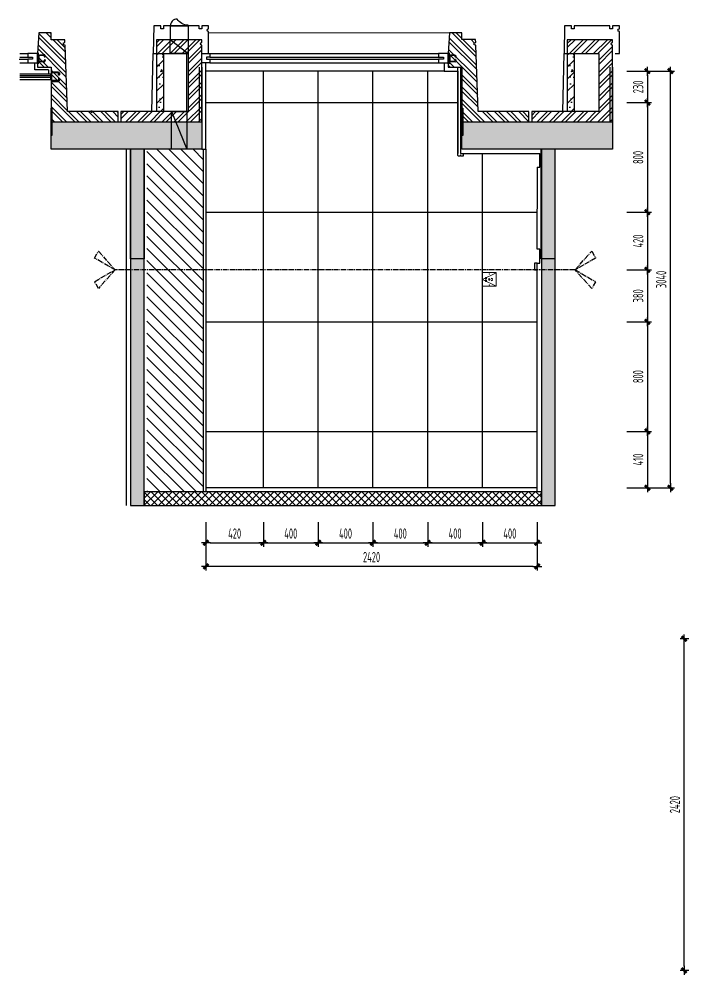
# Model space of a CAD drawing. Header units: inches. Extents: x 96003 to 270950, y -80202 to 65998.
# Drawn here: x 219447 to 224303, y 55079 to 62055 of the extents above; entities that cross this region are included whole.
import ezdxf

# ---------------------------------------------------------------- set-up
doc = ezdxf.new("R2010")
doc.units = ezdxf.units.IN
doc.header["$LTSCALE"] = 10
doc.header["$MEASUREMENT"] = 0
doc.linetypes.add('$0$HIDDEN', pattern=[0.375, 0.25, -0.125])
doc.linetypes.add('CENTER2', pattern=[1.125, 0.75, -0.125, 0.125, -0.125])
for name, color, linetype in [('$0$LWK-建筑-立面-填充', 8, 'Continuous'), ('01', 200, 'Continuous'), ('A_WALL', 4, 'Continuous'), ('B-DE-H', 8, 'Continuous'), ('EL-03', 3, 'Continuous'), ('EL-1', 1, 'Continuous'), ('FC-地面造型', 136, 'Continuous'), ('FF-FINISH【完成面】', 20, 'Continuous'), ('SBEI', 1, 'Continuous'), ('WINDOW', 3, 'Continuous'), ('铝膜', 4, 'Continuous')]:
    doc.layers.add(name, color=color, linetype=linetype)
doc.layers.add('F-2', color=145, linetype='Continuous', lineweight=0)
doc.layers.add('L-立面看线', color=8, linetype='Continuous', lineweight=13)
doc.styles.add('CCD_DIM', font='archs.shx', dxfattribs={"width": 0.7})
doc.dimstyles.new('1.30', dxfattribs={"dimscale": 30, "dimtxt": 2.5, "dimasz": 1, "dimexe": 1, "dimexo": 1.5, "dimgap": 1, "dimtad": 1, "dimdec": 0, "dimrnd": 5, "dimdsep": 46, "dimtxsty": 'CCD_DIM', "dimblk": 'CCD_Dimension_Tick', "dimcen": 1, "dimclrd": 44, "dimclre": 44, "dimclrt": 2, "dimadec": 0, "dimazin": 2, "dimtfac": 1, "dimtdec": 0, "dimtix": 1, "dimtmove": 2, "dimatfit": 3, "dimldrblk": 'CCD_Dimension_Tick', "dimfxl": 5, "dimfxlon": 1, "dimtolj": 1, "dimarcsym": 0})

# ---------------------------------------------------------------- blocks, each defined once
blk = doc.blocks.new('A$C7C994854')
at = {"color": 0}
blk.add_lwpolyline([(0, 100), (95, 100, -0.414214), (97.5, 97.5), (97.5, 2.5, -0.414214), (95, 0), (0, 0, -0.414214), (-2.5, 2.5), (-2.5, 97.5, -0.414214)], format="xyb", close=True, dxfattribs=at)
for points in [[(40.1, 71.5), (40.1, 70), (42.1, 70), (42.1, 79), (40.1, 79), (40.1, 76.7)], [(54.9, 71.5), (54.9, 70), (52.9, 70), (52.9, 79), (54.9, 79), (54.9, 76.7)]]:
    blk.add_lwpolyline(points, dxfattribs=at)
for points in [[(42.6, 26), (44.4, 27), (39.9, 34.8), (38.1, 33.8)], [(46.5, 45.5), (48.5, 45.5), (48.5, 54.5), (46.5, 54.5)], [(50.6, 27), (52.4, 26), (56.9, 33.8), (55.1, 34.8)]]:
    blk.add_lwpolyline(points, close=True, dxfattribs=at)
for centre, radius in [((7.5, 50), 1.54), ((47.5, 50), 6), ((87.5, 50), 1.54)]:
    blk.add_circle(centre, radius, dxfattribs=at)
for centre, start, end in [((37.1, 74.1), 40.21111, 319.78889), ((57.9, 74.1), 220.21111, 139.78889)]:
    blk.add_arc(centre, 4, start, end, dxfattribs=at)
blk = doc.blocks.new('*U64')
at = {"xscale": -1}
blk.add_blockref('A$C7C994854', (40.4, -29.9), dxfattribs=at)
blk = doc.blocks.new('$0$jfgDFGDFHFuhgaerren32cht15f15dsfdsfsd121墙身-栏板-接头')
at = {"layer": '$0$LWK-建筑-立面-填充'}
h = blk.add_hatch(dxfattribs=at)
h.set_pattern_fill('ANSI32', color=8, scale=10, style=0)
h.set_pattern_definition([(45, (-118960.0216, 1725.9335), (-2.65165043, 2.65165043), []), (45, (-118958.254, 1725.9335), (-2.65165043, 2.65165043), [])])
h.paths.add_polyline_path([(41.8, 0), (-38.2, 0), (-38.2, -6), (41.8, -6)])
for points in [[(-16, 0), (-19, 0), (-19.6, 0, 0.414214), (-16, 3.6)], [(19.3, 0), (22.3, 0), (22.9, 0, -0.414214), (19.3, 3.6)]]:
    blk.add_hatch(color=4).paths.add_polyline_path(points)
at = {"color": 3}
for p, q in [((-38.2, 0), (41.8, 0)), ((-38.2, -6), (-38.2, 0)), ((41.8, 0), (41.8, -6)), ((41.8, -6), (-38.2, -6))]:
    blk.add_line(p, q, dxfattribs=at)
at = {"color": 1}
for p, q in [((-15.2, 0), (-15.2, 3.7)), ((-14.2, 0), (-14.2, 3.7)), ((-13.2, 0), (-13.2, 3.7)), ((-12.2, 0), (-12.2, 3.7)), ((-11.2, 0), (-11.2, 3.7)), ((-10.2, 0), (-10.2, 3.7)), ((-9.2, 0), (-9.2, 3.7)), ((-8.2, 0), (-8.2, 3.7)), ((-7.2, 0), (-7.2, 3.7)), ((-6.2, 0), (-6.2, 3.7)), ((-5.2, 0), (-5.2, 3.7)), ((-4.2, 0), (-4.2, 3.7)), ((-3.2, 0), (-3.2, 3.7)), ((-2.2, 0), (-2.2, 3.7)), ((-1.2, 0), (-1.2, 3.7)), ((-0.2, 0), (-0.2, 3.7)), ((0.8, 0), (0.8, 3.7)), ((1.8, 0), (1.8, 3.7)), ((2.8, 0), (2.8, 3.7)), ((3.8, 0), (3.8, 3.7)), ((4.8, 0), (4.8, 3.7)), ((5.8, 0), (5.8, 3.7)), ((6.8, 0), (6.8, 3.7)), ((7.8, 0), (7.8, 3.7)), ((8.8, 0), (8.8, 3.7)), ((9.8, 0), (9.8, 3.7)), ((10.8, 0), (10.8, 3.7)), ((11.8, 0), (11.8, 3.7)), ((12.8, 0), (12.8, 3.7)), ((13.8, 0), (13.8, 3.7)), ((14.8, 0), (14.8, 3.7)), ((15.8, 0), (15.8, 3.7)), ((16.8, 0), (16.8, 3.7)), ((17.8, 0), (17.8, 3.7)), ((18.8, 0), (18.8, 3.8)), ((-20.2, -9.7), (-20.2, -6)), ((-19.2, -9.7), (-19.2, -6)), ((-18.2, -9.7), (-18.2, -6)), ((-17.2, -9.7), (-17.2, -6)), ((-16.2, -9.7), (-16.2, -6)), ((-15.2, -9.7), (-15.2, -6)), ((-14.2, -9.7), (-14.2, -6)), ((-13.2, -9.7), (-13.2, -6)), ((-12.2, -9.7), (-12.2, -6)), ((-11.2, -9.7), (-11.2, -6)), ((-10.2, -9.7), (-10.2, -6)), ((-9.2, -9.7), (-9.2, -6)), ((-8.2, -9.7), (-8.2, -6)), ((-7.2, -9.7), (-7.2, -6)), ((-6.2, -9.7), (-6.2, -6)), ((-5.2, -9.7), (-5.2, -6)), ((-4.2, -9.7), (-4.2, -6)), ((-3.2, -9.7), (-3.2, -6)), ((-2.2, -9.7), (-2.2, -6)), ((-1.2, -9.7), (-1.2, -6)), ((-0.2, -9.7), (-0.2, -6)), ((0.8, -9.7), (0.8, -6)), ((1.8, -9.7), (1.8, -6)), ((2.8, -9.7), (2.8, -6)), ((3.8, -9.7), (3.8, -6)), ((4.8, -9.7), (4.8, -6)), ((5.8, -9.7), (5.8, -6)), ((6.8, -9.7), (6.8, -6)), ((7.8, -9.7), (7.8, -6)), ((8.8, -9.7), (8.8, -6)), ((9.8, -9.7), (9.8, -6)), ((10.8, -9.7), (10.8, -6)), ((11.8, -9.7), (11.8, -6)), ((12.8, -9.7), (12.8, -6)), ((13.8, -9.7), (13.8, -6)), ((14.8, -9.7), (14.8, -6)), ((15.8, -9.7), (15.8, -6)), ((16.8, -9.7), (16.8, -6)), ((17.8, -9.7), (17.8, -6)), ((18.8, -9.7), (18.8, -6)), ((19.8, -9.7), (19.8, -6)), ((20.8, -9.7), (20.8, -6)), ((21.8, -9.7), (21.8, -6)), ((22.8, -9.7), (22.8, -6)), ((23.8, -9.7), (23.8, -6))]:
    blk.add_line(p, q, dxfattribs=at)
at = {"color": 1, "linetype": '$0$HIDDEN', "ltscale": 0.25}
blk.add_lwpolyline([(20.5, -6, -0.414214), (26.8, -12.2), (26.8, -49.7, -0.414214), (20.5, -56), (13.7, -56, -1), (13.7, -51), (20.5, -51, 0.414214), (21.8, -49.7), (21.8, -12.2, 0.414214), (20.5, -11), (-17, -11, 0.414214), (-18.2, -12.2), (-18.2, -49.7, 0.414214), (-17, -51), (-10.1, -51, -1), (-10.1, -56), (-17, -56, -0.414214), (-23.2, -49.7), (-23.2, -12.2, -0.414214), (-17, -6)], format="xyb", dxfattribs=at)
at = {"color": 4}
for centre, start, end in [((-19.6, 3.6), 270, 0), ((22.9, 3.6), 180, 270)]:
    blk.add_arc(centre, 3.6, start, end, dxfattribs=at)
at = {"color": 1}
for centre, start, end in [((-27.6, -5.2), 321.35798, 352.60772), ((31.2, -5.2), 187.39228, 218.64202)]:
    blk.add_arc(centre, 6.57, start, end, dxfattribs=at)
blk = doc.blocks.new('A$C29FB2657')
blk.add_lwpolyline([(50, 0), (-50, 0), (-50, -6), (50, -6), (50, 0)])
for points in [[(-35.5, -6), (-35.5, -48, 0.414214), (-22.5, -61), (-14.5, -61, 1), (-14.5, -53), (-22.5, -53, -0.414214), (-27.5, -48), (-27.5, -6)], [(35.5, -6), (35.5, -48, -0.414214), (22.5, -61), (14.5, -61, -1), (14.5, -53), (22.5, -53, 0.414214), (27.5, -48), (27.5, -6)]]:
    blk.add_lwpolyline(points, format="xyb")
blk = doc.blocks.new('14')
at = {"layer": 'B-DE-H'}
h = blk.add_hatch(dxfattribs=at)
h.set_pattern_fill('金属,_O', color=256, scale=25)
h.set_pattern_definition([(45, (0, 0), (-44.194174, 44.194174), []), (45, (29.46, 0), (-44.194174, 44.194174), [])])
h.paths.add_polyline_path([(536771.5, -195952.7), (536771.5, -195462.7), (536846.5, -195462.7), (536846.5, -196052.7), (536246.5, -196052.7), (536246.5, -195722.7), (536346.5, -195722.7), (536346.5, -195952.7)])
at = {"layer": '铝膜'}
blk.add_lwpolyline([(536771.5, -195952.7), (536771.5, -195462.7), (536846.5, -195462.7), (536846.5, -196052.7), (536286.5, -196052.7, 1), (536266.5, -196052.7), (536246.5, -196052.7), (536246.5, -195722.7), (536346.5, -195722.7), (536346.5, -195952.7), (536771.5, -195952.7)], format="xyb", dxfattribs=at)
blk = doc.blocks.new('142')
at = {"layer": 'B-DE-H'}
h = blk.add_hatch(dxfattribs=at)
h.set_pattern_fill('金属,_O', color=256, scale=25)
h.set_pattern_definition([(135, (350669.75, 97199.625), (44.194174, 44.194174), []), (135, (350640.29, 97199.625), (44.194174, 44.194174), [])])
edge = h.paths.add_edge_path()
edge.add_line((513235.5, -192054.1), (513233, -192042.7))
edge.add_line((513233, -192042.7), (513218, -192042.7))
edge.add_line((513218, -192042.7), (513215.5, -192053.4))
edge.add_line((513215.5, -192053.4), (513195.5, -192052.7))
edge.add_line((513195.5, -192052.7), (513195.5, -191952.7))
edge.add_line((513195.5, -191952.7), (513145.5, -191952.7))
edge.add_line((513145.5, -191952.7), (513145.5, -191862.7))
edge.add_line((513145.5, -191862.7), (513295.5, -191852.7))
edge.add_line((513295.5, -191852.7), (513395.5, -191852.7))
edge.add_line((513395.5, -191852.7), (513395.5, -191952.7))
edge.add_line((513395.5, -191952.7), (513795.5, -191952.7))
edge.add_line((513795.5, -191952.7), (513795.5, -192442.7))
edge.add_line((513795.5, -192442.7), (513720.5, -192442.7))
edge.add_line((513720.5, -192442.7), (513720.5, -192072.7))
edge.add_line((513720.5, -192072.7), (513235.5, -192054.1))
at = {"layer": 'A_WALL', "elevation": 0}
blk.add_lwpolyline([(513235.5, -192054.1), (513233, -192042.7), (513218, -192042.7), (513215.5, -192053.4), (513195.5, -192052.7), (513195.5, -191952.7), (513145.5, -191952.7), (513145.5, -191862.7), (513295.5, -191852.7), (513395.5, -191852.7), (513395.5, -191952.7), (513795.5, -191952.7), (513795.5, -191952.7), (513795.5, -192442.7), (513720.5, -192442.7), (513720.5, -192072.7), (513235.5, -192054.1)], dxfattribs=at)
blk.add_lwpolyline([(513895.5, -191952.7), (513695.5, -191952.7), (513695.5, -191958.7), (513895.5, -191958.7)], close=True, dxfattribs=at)
blk = doc.blocks.new('ewee43')
h = blk.add_hatch(color=250)
h.dxf.hatch_style = 1
h.paths.add_polyline_path([(222824.7, 51765.5), (222824.7, 50665.5), (223024.7, 50665.5), (223024.7, 51085.5), (223824.8, 51085.5), (223824.8, 51185.5), (223024.7, 51185.5), (223024.7, 51765.5)])
h = blk.add_hatch(color=250)
h.dxf.hatch_style = 1
h.paths.add_polyline_path([(222824.7, 48765.5), (222824.7, 47665.5), (223024.7, 47665.5), (223024.7, 48085.5), (223824.8, 48085.5), (223824.8, 48185.5), (223024.7, 48185.5), (223024.7, 48765.5)])
at = {"layer": '01'}
h = blk.add_hatch(dxfattribs=at)
h.set_pattern_fill('钢筋混凝土', color=256, scale=25, style=0)
h.set_pattern_definition([(45, (-277622.5, 243690.71), (-44.194174, 44.194174), []), (50, (-277622.5, 243690.7), (179.315046, -15.688034), [18.75, -206.25]), (355, (-277622.5, 243690.7), (-34.687833, 188.048033), [15, -165]), (100.4514, (-277607.56, 243689.4), (144.627345, 172.359886), [15.93505, -175.28553]), (46.1842, (-277622.5, 243740.7), (266.81026, -41.37975), [28.125, -309.375]), (96.6356, (-277600.27, 243737.26), (233.66568, 243.52947), [23.90257, -262.92825]), (351.1842, (-277622.5, 243740.7), (233.66549, 243.52965), [22.5, -247.5]), (21, (-277597.5, 243728.2), (149.226763, -100.654723), [18.75, -206.25]), (326, (-277597.5, 243728.2), (60.82883, 181.28751), [15, -165]), (71.4514, (-277585.06, 243719.82), (210.055657, 80.632624), [15.93505, -175.28553]), (37.5, (-277622.5, 243690.71), (3.039964, 83.2234635), [0, -163, 0, -167.5, 0, -165.625]), (7.5, (-277622.5, 243690.71), (65.767384, 98.602928), [0, -95.5, 0, -159.25, 0, -63.125]), (327.5, (-277678.25, 243690.71), (133.455609, -5.638718), [0, -62.5, 0, -195, 0, -258.75]), (317.5, (-277703.25, 243690.71), (145.796542, 25.026246), [0, -81.25, 0, -129.5, 0, -183.75])])
h.paths.add_polyline_path([(222324.8, 50995.5), (222324.8, 50945.5), (222749.7, 50945.5), (222749.7, 50995.5)])
h = blk.add_hatch(dxfattribs=at)
h.set_pattern_fill('钢筋混凝土', color=256, scale=25, style=0)
h.set_pattern_definition([(45, (-277622.5, 240690.71), (-44.194174, 44.194174), []), (50, (-277622.5, 240690.7), (179.315046, -15.688034), [18.75, -206.25]), (355, (-277622.5, 240690.7), (-34.687833, 188.048033), [15, -165]), (100.4514, (-277607.56, 240689.4), (144.627345, 172.359886), [15.93505, -175.28553]), (46.1842, (-277622.5, 240740.7), (266.81026, -41.37975), [28.125, -309.375]), (96.6356, (-277600.27, 240737.26), (233.66568, 243.52947), [23.90257, -262.92825]), (351.1842, (-277622.5, 240740.7), (233.66549, 243.52965), [22.5, -247.5]), (21, (-277597.5, 240728.2), (149.226763, -100.654723), [18.75, -206.25]), (326, (-277597.5, 240728.2), (60.82883, 181.28751), [15, -165]), (71.4514, (-277585.06, 240719.82), (210.055657, 80.632624), [15.93505, -175.28553]), (37.5, (-277622.5, 240690.71), (3.039964, 83.2234635), [0, -163, 0, -167.5, 0, -165.625]), (7.5, (-277622.5, 240690.71), (65.767384, 98.602928), [0, -95.5, 0, -159.25, 0, -63.125]), (327.5, (-277678.25, 240690.71), (133.455609, -5.638718), [0, -62.5, 0, -195, 0, -258.75]), (317.5, (-277703.25, 240690.71), (145.796542, 25.026246), [0, -81.25, 0, -129.5, 0, -183.75])])
h.paths.add_polyline_path([(222324.8, 47995.5), (222324.8, 47945.5), (222749.7, 47945.5), (222749.7, 47995.5)])
at = {"layer": 'B-DE-H'}
h = blk.add_hatch(dxfattribs=at)
h.set_pattern_fill('金属,_O', color=256, scale=25)
h.set_pattern_definition([(135, (59699.013, 337917.83), (44.194174, 44.194174), []), (135, (59669.55, 337917.83), (44.194174, 44.194174), [])])
edge = h.paths.add_edge_path()
edge.add_line((222264.7, 48664.1), (222262.2, 48675.5))
edge.add_line((222262.2, 48675.5), (222247.2, 48675.5))
edge.add_line((222247.2, 48675.5), (222244.7, 48664.8))
edge.add_line((222244.7, 48664.8), (222224.7, 48665.5))
edge.add_line((222224.7, 48665.5), (222224.7, 48765.5))
edge.add_line((222224.7, 48765.5), (222174.7, 48765.5))
edge.add_line((222174.7, 48765.5), (222174.7, 48855.5))
edge.add_line((222174.7, 48855.5), (222324.8, 48865.5))
edge.add_line((222324.8, 48865.5), (222424.7, 48865.5))
edge.add_line((222424.7, 48865.5), (222424.7, 48765.5))
edge.add_line((222424.7, 48765.5), (222824.7, 48765.5))
edge.add_line((222824.7, 48765.5), (222824.7, 48275.5))
edge.add_line((222824.7, 48275.5), (222749.7, 48275.5))
edge.add_line((222749.7, 48275.5), (222749.7, 48645.5))
edge.add_line((222749.7, 48645.5), (222264.7, 48664.1))
at = {"layer": '01'}
for p, q in [((222324.8, 51994.8, 0), (222324.8, 51935.5, 0)), ((222352.8, 51994.8, 0), (222352.8, 51935.5, 0)), ((222366.8, 51999.5, 0), (222366.8, 51935.5, 0)), ((222394.8, 51994.8, 0), (222394.8, 51935.5, 0)), ((222474.8, 51994.8, 0), (222474.8, 51765.5, 0)), ((222489.8, 51770.5, 0), (222489.8, 51994.8, 0)), ((222499.8, 51770.5, 0), (222499.8, 51994.8, 0)), ((222515, 51994.8, 0), (222515, 51765.5, 0)), ((222444.7, 51785.5, 0), (222474.8, 51785.5, 0)), ((222474.8, 51770.5, 0), (222515, 51770.5, 0)), ((222824.7, 51765.5), (222824.7, 50665.5)), ((223024.7, 51765.5), (222824.7, 51765.5)), ((223024.7, 51185.5), (223024.7, 51765.5)), ((223824.8, 51185.5), (223024.7, 51185.5)), ((223824.8, 51085.5), (223824.8, 51185.5)), ((223024.7, 50665.5), (223024.7, 51085.5)), ((223024.7, 51085.5), (223824.8, 51085.5)), ((222224.7, 50895.5, 0), (222324.7, 50765.5, 0)), ((222749.7, 50885.5), (223024.7, 50775.5, 0)), ((222824.7, 50665.5), (223024.7, 50665.5)), ((222824.7, 48765.5), (222824.7, 47665.5)), ((223024.7, 48765.5), (222824.7, 48765.5)), ((223024.7, 48185.5), (223024.7, 48765.5)), ((223824.8, 48185.5), (223024.7, 48185.5)), ((223824.8, 48085.5), (223824.8, 48185.5)), ((223024.7, 47665.5), (223024.7, 48085.5)), ((223024.7, 48085.5), (223824.8, 48085.5)), ((222824.7, 47665.5), (223024.7, 47665.5))]:
    blk.add_line(p, q, dxfattribs=at)
at = {"layer": '01', "elevation": 0}
for points in [[(222324.8, 51935.5), (222352.8, 51935.5), (222352.8, 51900.5), (222366.8, 51900.5), (222366.8, 51935.5), (222394.8, 51935.5), (222394.8, 51865.5), (222324.8, 51865.5)], [(222324.8, 51935.5), (222352.8, 51935.5), (222352.8, 51900.5), (222366.8, 51900.5), (222366.8, 51935.5), (222394.8, 51935.5), (222394.8, 51865.5), (222324.8, 51865.5)], [(222324.7, 50895.5), (222224.7, 50895.5), (222224.7, 50765.5), (222324.7, 50765.5)]]:
    blk.add_lwpolyline(points, close=True, dxfattribs=at)
for points in [[(222444.7, 51785.5), (222444.7, 51885.5), (222394.8, 51885.5)], [(222749.7, 51029.3), (222324.8, 51019.7)], [(222324.8, 50995.5), (222749.7, 50995.5)], [(222324.8, 50945.5), (222749.7, 50945.5)], [(222124.7, 50895.5), (222224.7, 50895.5)], [(222124.7, 50765.5), (222224.7, 50765.5)], [(222749.7, 50775.5), (222324.7, 50775.5)], [(222424.7, 50685.5), (222824.7, 50685.5)], [(222424.7, 50665.5), (222824.7, 50665.5)], [(222749.7, 48029.3), (222324.8, 48019.7)], [(222324.8, 47995.5), (222749.7, 47995.5)], [(222324.8, 47945.5), (222749.7, 47945.5)], [(222424.7, 47685.5), (222824.7, 47685.5)], [(222424.7, 47665.5), (222824.7, 47665.5)]]:
    blk.add_lwpolyline(points, dxfattribs=at)
at = {"layer": '01', "const_width": 10}
blk.add_lwpolyline([(222754.7, 51470.2, 1), (222744.7, 51470.2, 1)], format="xyb", close=True, dxfattribs=at)
blk.add_lwpolyline([(222754.7, 51470.2, 1), (222744.7, 51470.2, 1)], format="xyb", close=True, dxfattribs=at)
blk.add_lwpolyline([(222754.7, 51470.2, 1), (222744.7, 51470.2, 1)], format="xyb", close=True, dxfattribs=at)
at = {"layer": '01', "elevation": 0}
for points in [[(222324.8, 50645.5), (222324.8, 50615.5), (222164.8, 50615.5, 1), (222144.8, 50615.5), (222124.7, 50615.5), (222124.7, 50665.5), (222144.7, 50665.5), (222144.7, 50685.5), (222124.7, 50685.5), (222124.7, 50945.5), (222144.7, 50945.5), (222144.7, 50965.5), (222124.7, 50965.5), (222124.7, 51015.5), (222324.8, 51019.7), (222324.8, 50995.5)], [(222119.7, 50765.5, 0.237906), (222074.7, 50845.5, -0.414214), (222124.7, 50895.5), (222124.7, 50895.5), (222124.7, 50765.5), (222119.7, 50765.5)], [(222324.8, 47645.5), (222324.8, 47615.5), (222164.8, 47615.5, 1), (222144.8, 47615.5), (222124.7, 47615.5), (222124.7, 47665.5), (222144.7, 47665.5), (222144.7, 47685.5), (222124.7, 47685.5), (222124.7, 47945.5), (222144.7, 47945.5), (222144.7, 47965.5), (222124.7, 47965.5), (222124.7, 48015.5), (222324.8, 48019.7), (222324.8, 47995.5)]]:
    blk.add_lwpolyline(points, format="xyb", dxfattribs=at)
at = {"layer": '01'}
blk.add_lwpolyline([(223024.7, 50885.5), (222749.7, 50885.5), (222749.7, 50775.5), (223024.7, 50775.5)], close=True, dxfattribs=at)
at = {"layer": 'A_WALL', "elevation": 0}
blk.add_lwpolyline([(222264.7, 48664.1), (222262.2, 48675.5), (222247.2, 48675.5), (222244.7, 48664.8), (222224.7, 48665.5), (222224.7, 48765.5), (222174.7, 48765.5), (222174.7, 48855.5), (222324.8, 48865.5), (222424.7, 48865.5), (222424.7, 48765.5), (222824.7, 48765.5), (222824.7, 48765.5), (222824.7, 48275.5), (222749.7, 48275.5), (222749.7, 48645.5), (222264.7, 48664.1)], dxfattribs=at)
blk.add_lwpolyline([(222924.7, 48765.5), (222724.7, 48765.5), (222724.7, 48759.5), (222924.7, 48759.5)], close=True, dxfattribs=at)
at = {"layer": 'L-立面看线'}
blk.add_line((222174.8, 48855.5, 0), (222174.8, 50615.5, 0), dxfattribs=at)
at = {"layer": 'WINDOW', "color": 136}
for p, q in [((222324.8, 50607.2, 0), (222324.8, 48935.5, 0)), ((222352.8, 50607.2, 0), (222352.8, 48935.5, 0)), ((222366.8, 50607.2, 0), (222366.8, 48935.5, 0)), ((222394.8, 50607.2, 0), (222394.8, 48935.5, 0)), ((222324.8, 48994.8, 0), (222324.8, 48935.5, 0)), ((222352.8, 48994.8, 0), (222352.8, 48935.5, 0)), ((222366.8, 48999.5, 0), (222366.8, 48935.5, 0)), ((222394.8, 48994.8, 0), (222394.8, 48935.5, 0))]:
    blk.add_line(p, q, dxfattribs=at)
at = {"layer": 'WINDOW', "color": 136, "elevation": 0}
for points in [[(222324.8, 50607.2), (222352.8, 50607.2), (222352.8, 50630.5), (222366.8, 50630.5), (222366.8, 50607.2), (222394.8, 50607.2), (222394.8, 50665.5), (222324.8, 50665.5)], [(222324.8, 48935.5), (222352.8, 48935.5), (222352.8, 48900.5), (222366.8, 48900.5), (222366.8, 48935.5), (222394.8, 48935.5), (222394.8, 48865.5), (222324.8, 48865.5)], [(222324.8, 48935.5), (222352.8, 48935.5), (222352.8, 48900.5), (222366.8, 48900.5), (222366.8, 48935.5), (222394.8, 48935.5), (222394.8, 48865.5), (222324.8, 48865.5)]]:
    blk.add_lwpolyline(points, close=True, dxfattribs=at)
at = {"color": 250}
blk.add_blockref('14', (-314021.7, 246718.2, 0), dxfattribs=at)
at = {"layer": '01'}
for name, p in [('142', (-290970.7, 243718.2, 0)), ('14', (-314021.7, 243718.2, 0))]:
    blk.add_blockref(name, p, dxfattribs=at)
at = {"layer": '01', "extrusion": (0, 0, -1), "zscale": -1}
blk.add_blockref('$0$jfgDFGDFHFuhgaerren32cht15f15dsfdsfsd121墙身-栏板-接头', (-222362.6, 51865.5, 0), dxfattribs=at)
at = {"layer": '01', "xscale": -1}
blk.add_blockref('A$C29FB2657', (222494.9, 51765.5, 0), dxfattribs=at)
at = {"layer": 'WINDOW', "color": 136, "extrusion": (0, 0, -1), "zscale": -1}
blk.add_blockref('$0$jfgDFGDFHFuhgaerren32cht15f15dsfdsfsd121墙身-栏板-接头', (-222362.6, 48865.5, 0), dxfattribs=at)
blk = doc.blocks.new('A$C4C492273')
at = {"layer": 'EL-03', "elevation": 0}
blk.add_lwpolyline([(32.1, 25), (27.1, 30), (-617.9, 30), (-617.9, 10), (12.1, 10), (12.1, -10), (12.1, -10), (32.1, -10), (32.1, 7.5), (27.1, 7.5), (27.1, 12.5), (32.1, 12.5), (32.1, 25)], dxfattribs=at)
blk = doc.blocks.new('FSDFGG')
h = blk.add_hatch(color=250)
h.dxf.hatch_style = 1
h.paths.add_polyline_path([(230733, 38368.7), (230733, 38268.7), (233332.8, 38268.7), (233332.8, 38368.7)])
h = blk.add_hatch()
h.set_pattern_fill('ANSI37', color=250, scale=300, angle=-90)
h.set_pattern_definition([(315, (230274.773, 204597.428), (26.516504, 26.516504), []), (45, (230274.773, 204597.428), (-26.516504, 26.516504), [])])
h.paths.add_polyline_path([(230732.8, 35368.4), (230832.8, 35368.4), (230832.8, 38268.7), (230732.8, 38268.7)])
h = blk.add_hatch()
h.set_pattern_fill('ANSI31', color=250, scale=500)
h.set_pattern_definition([(45, (-32596.55, 153244.14), (-44.194174, 44.194174), [])])
h.paths.add_polyline_path([(233332.8, 37838.4), (233332.8, 38248.7), (230832.8, 38248.7), (230832.8, 37838.4)])
h = blk.add_hatch(color=250)
h.dxf.hatch_style = 1
h.paths.add_polyline_path([(230733, 35368.4), (230733, 35268.4), (233332.8, 35268.4), (233332.8, 35368.4)])
at = {"color": 5}
for p, q in [((230733, 38398.7), (233332.8, 38398.7)), ((230833, 35398.4), (232502.8, 35398.4)), ((232602.8, 35398.4), (232895, 35398.4)), ((233202.8, 35398.4), (232898.5, 35398.4))]:
    blk.add_line(p, q, dxfattribs=at)
at = {"color": 3, "linetype": 'ByBlock'}
blk.add_line((233302.8, 35938.7), (233302.8, 35378.4), dxfattribs=at)
at = {"color": 5}
blk.add_lwpolyline([(230732.8, 35368.4), (230832.8, 35368.4), (230832.8, 38268.7), (230732.8, 38268.7)], close=True, dxfattribs=at)
for points in [[(232502.8, 35398.4), (232502.8, 35378.4), (232602.8, 35378.4), (232602.8, 35398.4)], [(233202.8, 35398.4), (233202.8, 35378.4), (233302.8, 35378.4)]]:
    blk.add_lwpolyline(points, dxfattribs=at)
at = {"layer": '01'}
for p, q in [((233332.8, 35368.4), (233332.8, 35868.4)), ((233133.5, 35368.4), (233133.5, 35368.4)), ((233332.8, 35238.4), (233332.8, 35368.4)), ((233332.8, 35238.4), (233332.8, 35238.4))]:
    blk.add_line(p, q, dxfattribs=at)
for points in [[(230733, 38368.7), (230733, 38268.7), (233332.8, 38268.7), (233332.8, 38368.7)], [(230733, 35368.4), (230733, 35268.4), (233332.8, 35268.4), (233332.8, 35368.4)]]:
    blk.add_lwpolyline(points, close=True, dxfattribs=at)
at = {"layer": 'F-2', "color": 136, "linetype": 'ByBlock', "elevation": 0}
blk.add_lwpolyline([(232333.3, 35698.9), (232382.6, 35798.2), (232431.2, 35698.4)], dxfattribs=at)
at = {"layer": 'FC-地面造型', "color": 20, "linetype": 'ByBlock'}
blk.add_line((230862.8, 35398.4), (230862.8, 37818.4), dxfattribs=at)
at = {"layer": 'FC-地面造型', "color": 136, "linetype": 'ByBlock'}
for p, q in [((231273.4, 37818.4), (231273.4, 35398.4)), ((232073.4, 37818.4), (232073.4, 35398.4)), ((232873.4, 37818.4), (232873.4, 35398.4)), ((233673.4, 37818.4), (233673.4, 35978.7, 0)), ((230862.8, 37398.4), (233902.8, 37398.4)), ((230862.8, 36998.4), (233902.8, 36998.4)), ((230862.8, 36598.4), (233902.8, 36598.4)), ((230862.8, 36198.4), (233902.8, 36198.4)), ((230862.8, 35798.4), (233302.8, 35798.4))]:
    blk.add_line(p, q, dxfattribs=at)
at = {"layer": 'FF-FINISH【完成面】', "linetype": 'ByBlock'}
for p, q in [((233902.8, 36078.7, 0), (233902.8, 37818.4)), ((233902.8, 35978.7, 0), (233302.8, 35978.7))]:
    blk.add_line(p, q, dxfattribs=at)
at = {"layer": 'FF-FINISH【完成面】', "linetype": 'ByBlock', "elevation": 0}
blk.add_lwpolyline([(233962.8, 36078.7), (233902.8, 36078.7), (233902.8, 35978.7)], dxfattribs=at)
at = {"layer": 'FF-FINISH【完成面】', "linetype": 'ByBlock'}
blk.add_lwpolyline([(232502.8, 35398.4), (232502.8, 35418.4), (232452.8, 35418.4), (232452.8, 35398.4)], dxfattribs=at)
at = {"layer": 'SBEI', "color": 136}
blk.add_line((233332.8, 37838.4, 0), (230833, 37838.4), dxfattribs=at)
at = {"layer": 'SBEI', "color": 3}
blk.add_line((233332.8, 37818.4, 0), (230833, 37818.4), dxfattribs=at)
blk.add_lwpolyline([(233332.8, 37848.7), (233332.8, 37818.4), (233962.8, 37818.4)], dxfattribs=at)
at = {"layer": 'F-2'}
blk.add_blockref('*U64', (232389.7, 35728.4), dxfattribs=at)
at = {"layer": 'FC-地面造型', "color": 20, "linetype": 'ByBlock', "xscale": -1}
blk.add_blockref('ewee43', (456357.6, -12816.8), dxfattribs=at)
at = {"layer": 'FF-FINISH【完成面】', "linetype": 'ByBlock', "xscale": -1}
blk.add_blockref('A$C4C492273', (233314.9, 35948.7, 0), dxfattribs=at)
blk = doc.blocks.new('*U485')
at = {"layer": 'EL-1', "linetype": 'CENTER2', "ltscale": 5}
blk.add_lwpolyline([(-45, 2976.4), (-187, 3102.3), (-135, 3132.3), (-45, 2976.4), (45, 3132.3), (97, 3102.3), (-45, 2976.4), (-45, -524.3), (97, -650.2), (45, -680.2), (-45, -524.3), (-135, -680.2), (-187, -650.2), (-45, -524.3)], dxfattribs=at)
blk = doc.blocks.new('CCD_Dimension_Tick')
at = {"color": 0, "linetype": 'ByBlock'}
for p, q in [((-1.09, 0), (0, 0)), ((0, 0), (1.09, 0))]:
    blk.add_line(p, q, dxfattribs=at)
at = {"color": 0, "linetype": 'Continuous', "const_width": 0.608}
blk.add_lwpolyline([(-0.61, -0.61), (0.61, 0.61)], dxfattribs=at)
blk = doc.blocks.new('*D517')
at = {"layer": 'Defpoints', "color": 0, "linetype": 'ByBlock', "transparency": 16777216}
for p in [(222431.5, 61674.5), (222431.5, 61445.1), (224036, 61445.1)]:
    blk.add_point(p, dxfattribs=at)
at = {"layer": 'FF-FINISH【完成面】', "color": 44, "linetype": 'ByBlock', "lineweight": -2, "transparency": 16777216}
for p, q in [((223886, 61674.5), (224066, 61674.5)), ((224036, 61644.5), (224036, 61475.1)), ((223886, 61445.1), (224066, 61445.1))]:
    blk.add_line(p, q, dxfattribs=at)
at = {"layer": 'FF-FINISH【完成面】', "color": 44, "linetype": 'ByBlock', "lineweight": -2, "transparency": 16777216, "xscale": 30, "yscale": 30, "zscale": 30}
for p, rotation in [((224036, 61674.5), 90), ((224036, 61445.1), 270)]:
    blk.add_blockref('CCD_Dimension_Tick', p, dxfattribs=dict(at, rotation=rotation))
at = {"layer": 'FF-FINISH【完成面】', "color": 2, "linetype": 'ByBlock', "transparency": 16777216, "insert": (223968.5, 61559.8), "char_height": 75, "attachment_point": 5, "rotation": 90, "style": 'CCD_DIM'}
blk.add_mtext('\\A1;230', dxfattribs=at)
blk = doc.blocks.new('*D518')
at = {"layer": 'Defpoints', "color": 0, "linetype": 'ByBlock', "transparency": 16777216}
for p in [(222431.5, 61445.1), (222597.5, 60645.1), (224036, 60645.1)]:
    blk.add_point(p, dxfattribs=at)
at = {"layer": 'FF-FINISH【完成面】', "color": 44, "linetype": 'ByBlock', "lineweight": -2, "transparency": 16777216}
for p, q in [((223886, 61445.1), (224066, 61445.1)), ((224036, 61415.1), (224036, 60675.1)), ((223886, 60645.1), (224066, 60645.1))]:
    blk.add_line(p, q, dxfattribs=at)
at = {"layer": 'FF-FINISH【完成面】', "color": 44, "linetype": 'ByBlock', "lineweight": -2, "transparency": 16777216, "xscale": 30, "yscale": 30, "zscale": 30}
for p, rotation in [((224036, 61445.1), 90), ((224036, 60645.1), 270)]:
    blk.add_blockref('CCD_Dimension_Tick', p, dxfattribs=dict(at, rotation=rotation))
at = {"layer": 'FF-FINISH【完成面】', "color": 2, "linetype": 'ByBlock', "transparency": 16777216, "insert": (223968.5, 61045.1), "char_height": 75, "attachment_point": 5, "rotation": 90, "style": 'CCD_DIM'}
blk.add_mtext('\\A1;800', dxfattribs=at)
blk = doc.blocks.new('*D519')
at = {"layer": 'Defpoints', "color": 0, "linetype": 'ByBlock', "transparency": 16777216}
for p in [(222597.5, 60645.1), (222597.5, 60224.5), (224036, 60224.5)]:
    blk.add_point(p, dxfattribs=at)
at = {"layer": 'FF-FINISH【完成面】', "color": 44, "linetype": 'ByBlock', "lineweight": -2, "transparency": 16777216}
for p, q in [((223886, 60645.1), (224066, 60645.1)), ((224036, 60615.1), (224036, 60254.5)), ((223886, 60224.5), (224066, 60224.5))]:
    blk.add_line(p, q, dxfattribs=at)
at = {"layer": 'FF-FINISH【完成面】', "color": 44, "linetype": 'ByBlock', "lineweight": -2, "transparency": 16777216, "xscale": 30, "yscale": 30, "zscale": 30}
for p, rotation in [((224036, 60645.1), 90), ((224036, 60224.5), 270)]:
    blk.add_blockref('CCD_Dimension_Tick', p, dxfattribs=dict(at, rotation=rotation))
at = {"layer": 'FF-FINISH【完成面】', "color": 2, "linetype": 'ByBlock', "transparency": 16777216, "insert": (223968.5, 60434.8), "char_height": 75, "attachment_point": 5, "rotation": 90, "style": 'CCD_DIM'}
blk.add_mtext('\\A1;420', dxfattribs=at)
blk = doc.blocks.new('*D520')
at = {"layer": 'Defpoints', "color": 0, "linetype": 'ByBlock', "transparency": 16777216}
for p in [(222597.5, 60224.5), (222679, 59845.1), (224036, 59845.1)]:
    blk.add_point(p, dxfattribs=at)
at = {"layer": 'FF-FINISH【完成面】', "color": 44, "linetype": 'ByBlock', "lineweight": -2, "transparency": 16777216}
for p, q in [((223886, 60224.5), (224066, 60224.5)), ((224036, 60194.5), (224036, 59875.1)), ((223886, 59845.1), (224066, 59845.1))]:
    blk.add_line(p, q, dxfattribs=at)
at = {"layer": 'FF-FINISH【完成面】', "color": 44, "linetype": 'ByBlock', "lineweight": -2, "transparency": 16777216, "xscale": 30, "yscale": 30, "zscale": 30}
for p, rotation in [((224036, 60224.5), 90), ((224036, 59845.1), 270)]:
    blk.add_blockref('CCD_Dimension_Tick', p, dxfattribs=dict(at, rotation=rotation))
at = {"layer": 'FF-FINISH【完成面】', "color": 2, "linetype": 'ByBlock', "transparency": 16777216, "insert": (223968.5, 60034.8), "char_height": 75, "attachment_point": 5, "rotation": 90, "style": 'CCD_DIM'}
blk.add_mtext('\\A1;380', dxfattribs=at)
blk = doc.blocks.new('*D521')
at = {"layer": 'Defpoints', "color": 0, "linetype": 'ByBlock', "transparency": 16777216}
for p in [(222679, 59845.1), (222743, 59045.1), (224036, 59045.1)]:
    blk.add_point(p, dxfattribs=at)
at = {"layer": 'FF-FINISH【完成面】', "color": 44, "linetype": 'ByBlock', "lineweight": -2, "transparency": 16777216}
for p, q in [((223886, 59845.1), (224066, 59845.1)), ((224036, 59815.1), (224036, 59075.1)), ((223886, 59045.1), (224066, 59045.1))]:
    blk.add_line(p, q, dxfattribs=at)
at = {"layer": 'FF-FINISH【完成面】', "color": 44, "linetype": 'ByBlock', "lineweight": -2, "transparency": 16777216, "xscale": 30, "yscale": 30, "zscale": 30}
for p, rotation in [((224036, 59845.1), 90), ((224036, 59045.1), 270)]:
    blk.add_blockref('CCD_Dimension_Tick', p, dxfattribs=dict(at, rotation=rotation))
at = {"layer": 'FF-FINISH【完成面】', "color": 2, "linetype": 'ByBlock', "transparency": 16777216, "insert": (223968.5, 59445.1), "char_height": 75, "attachment_point": 5, "rotation": 90, "style": 'CCD_DIM'}
blk.add_mtext('\\A1;800', dxfattribs=at)
blk = doc.blocks.new('*D522')
at = {"layer": 'Defpoints', "color": 0, "linetype": 'ByBlock', "transparency": 16777216}
for p in [(222743, 59045.1), (222831.5, 58634.5), (224036, 58634.5)]:
    blk.add_point(p, dxfattribs=at)
at = {"layer": 'FF-FINISH【完成面】', "color": 44, "linetype": 'ByBlock', "lineweight": -2, "transparency": 16777216}
for p, q in [((223886, 59045.1), (224066, 59045.1)), ((224036, 59015.1), (224036, 58664.5)), ((223886, 58634.5), (224066, 58634.5))]:
    blk.add_line(p, q, dxfattribs=at)
at = {"layer": 'FF-FINISH【完成面】', "color": 44, "linetype": 'ByBlock', "lineweight": -2, "transparency": 16777216, "xscale": 30, "yscale": 30, "zscale": 30}
for p, rotation in [((224036, 59045.1), 90), ((224036, 58634.5), 270)]:
    blk.add_blockref('CCD_Dimension_Tick', p, dxfattribs=dict(at, rotation=rotation))
at = {"layer": 'FF-FINISH【完成面】', "color": 2, "linetype": 'ByBlock', "transparency": 16777216, "insert": (223968.5, 58839.8), "char_height": 75, "attachment_point": 5, "rotation": 90, "style": 'CCD_DIM'}
blk.add_mtext('\\A1;410', dxfattribs=at)
blk = doc.blocks.new('*D523')
at = {"layer": 'Defpoints', "color": 0, "linetype": 'ByBlock', "transparency": 16777216}
for p in [(223886, 61674.5), (224204.5, 61674.5), (223886, 58634.5)]:
    blk.add_point(p, dxfattribs=at)
at = {"layer": 'FF-FINISH【完成面】', "color": 44, "linetype": 'ByBlock', "lineweight": -2, "transparency": 16777216}
for p, q in [((224054.5, 61674.5), (224234.5, 61674.5)), ((224204.5, 58664.5), (224204.5, 61644.5)), ((224054.5, 58634.5), (224234.5, 58634.5))]:
    blk.add_line(p, q, dxfattribs=at)
at = {"layer": 'FF-FINISH【完成面】', "color": 44, "linetype": 'ByBlock', "lineweight": -2, "transparency": 16777216, "xscale": 30, "yscale": 30, "zscale": 30}
for p, rotation in [((224204.5, 61674.5), 90), ((224204.5, 58634.5), 270)]:
    blk.add_blockref('CCD_Dimension_Tick', p, dxfattribs=dict(at, rotation=rotation))
at = {"layer": 'FF-FINISH【完成面】', "color": 2, "linetype": 'ByBlock', "transparency": 16777216, "insert": (224137, 60154.5), "char_height": 75, "attachment_point": 5, "rotation": 90, "style": 'CCD_DIM'}
blk.add_mtext('\\A1;3040', dxfattribs=at)
blk = doc.blocks.new('*D534')
at = {"layer": 'Defpoints', "color": 0, "linetype": 'ByBlock', "transparency": 16777216}
for p in [(220811.5, 59045.1), (221231.5, 59045.1), (221231.5, 58232.5)]:
    blk.add_point(p, dxfattribs=at)
at = {"layer": 'FF-FINISH【完成面】', "color": 44, "linetype": 'ByBlock', "lineweight": -2, "transparency": 16777216}
for p, q in [((220811.5, 58382.5), (220811.5, 58202.5)), ((221231.5, 58382.5), (221231.5, 58202.5)), ((220841.5, 58232.5), (221201.5, 58232.5))]:
    blk.add_line(p, q, dxfattribs=at)
at = {"layer": 'FF-FINISH【完成面】', "color": 44, "linetype": 'ByBlock', "lineweight": -2, "transparency": 16777216, "xscale": 30, "yscale": 30, "zscale": 30, "rotation": 180}
blk.add_blockref('CCD_Dimension_Tick', (220811.5, 58232.5), dxfattribs=at)
at = {"layer": 'FF-FINISH【完成面】', "color": 44, "linetype": 'ByBlock', "lineweight": -2, "transparency": 16777216, "xscale": 30, "yscale": 30, "zscale": 30}
blk.add_blockref('CCD_Dimension_Tick', (221231.5, 58232.5), dxfattribs=at)
at = {"layer": 'FF-FINISH【完成面】', "color": 2, "linetype": 'ByBlock', "transparency": 16777216, "insert": (221021.5, 58300), "char_height": 75, "attachment_point": 5, "style": 'CCD_DIM'}
blk.add_mtext('\\A1;420', dxfattribs=at)
blk = doc.blocks.new('*D535')
at = {"layer": 'Defpoints', "color": 0, "linetype": 'ByBlock', "transparency": 16777216}
for p in [(221231.5, 59045.1), (221631.5, 58771), (221631.5, 58232.5)]:
    blk.add_point(p, dxfattribs=at)
at = {"layer": 'FF-FINISH【完成面】', "color": 44, "linetype": 'ByBlock', "lineweight": -2, "transparency": 16777216}
for p, q in [((221231.5, 58382.5), (221231.5, 58202.5)), ((221631.5, 58382.5), (221631.5, 58202.5)), ((221261.5, 58232.5), (221601.5, 58232.5))]:
    blk.add_line(p, q, dxfattribs=at)
at = {"layer": 'FF-FINISH【完成面】', "color": 44, "linetype": 'ByBlock', "lineweight": -2, "transparency": 16777216, "xscale": 30, "yscale": 30, "zscale": 30, "rotation": 180}
blk.add_blockref('CCD_Dimension_Tick', (221231.5, 58232.5), dxfattribs=at)
at = {"layer": 'FF-FINISH【完成面】', "color": 44, "linetype": 'ByBlock', "lineweight": -2, "transparency": 16777216, "xscale": 30, "yscale": 30, "zscale": 30}
blk.add_blockref('CCD_Dimension_Tick', (221631.5, 58232.5), dxfattribs=at)
at = {"layer": 'FF-FINISH【完成面】', "color": 2, "linetype": 'ByBlock', "transparency": 16777216, "insert": (221431.5, 58300), "char_height": 75, "attachment_point": 5, "style": 'CCD_DIM'}
blk.add_mtext('\\A1;400', dxfattribs=at)
blk = doc.blocks.new('*D536')
at = {"layer": 'Defpoints', "color": 0, "linetype": 'ByBlock', "transparency": 16777216}
for p in [(221631.5, 58771), (222031.5, 58771), (222031.5, 58232.5)]:
    blk.add_point(p, dxfattribs=at)
at = {"layer": 'FF-FINISH【完成面】', "color": 44, "linetype": 'ByBlock', "lineweight": -2, "transparency": 16777216}
for p, q in [((221631.5, 58382.5), (221631.5, 58202.5)), ((222031.5, 58382.5), (222031.5, 58202.5)), ((221661.5, 58232.5), (222001.5, 58232.5))]:
    blk.add_line(p, q, dxfattribs=at)
at = {"layer": 'FF-FINISH【完成面】', "color": 44, "linetype": 'ByBlock', "lineweight": -2, "transparency": 16777216, "xscale": 30, "yscale": 30, "zscale": 30, "rotation": 180}
blk.add_blockref('CCD_Dimension_Tick', (221631.5, 58232.5), dxfattribs=at)
at = {"layer": 'FF-FINISH【完成面】', "color": 44, "linetype": 'ByBlock', "lineweight": -2, "transparency": 16777216, "xscale": 30, "yscale": 30, "zscale": 30}
blk.add_blockref('CCD_Dimension_Tick', (222031.5, 58232.5), dxfattribs=at)
at = {"layer": 'FF-FINISH【完成面】', "color": 2, "linetype": 'ByBlock', "transparency": 16777216, "insert": (221831.5, 58300), "char_height": 75, "attachment_point": 5, "style": 'CCD_DIM'}
blk.add_mtext('\\A1;400', dxfattribs=at)
blk = doc.blocks.new('*D537')
at = {"layer": 'Defpoints', "color": 0, "linetype": 'ByBlock', "transparency": 16777216}
for p in [(222031.5, 58771), (222431.5, 58771), (222431.5, 58232.5)]:
    blk.add_point(p, dxfattribs=at)
at = {"layer": 'FF-FINISH【完成面】', "color": 44, "linetype": 'ByBlock', "lineweight": -2, "transparency": 16777216}
for p, q in [((222031.5, 58382.5), (222031.5, 58202.5)), ((222431.5, 58382.5), (222431.5, 58202.5)), ((222061.5, 58232.5), (222401.5, 58232.5))]:
    blk.add_line(p, q, dxfattribs=at)
at = {"layer": 'FF-FINISH【完成面】', "color": 44, "linetype": 'ByBlock', "lineweight": -2, "transparency": 16777216, "xscale": 30, "yscale": 30, "zscale": 30, "rotation": 180}
blk.add_blockref('CCD_Dimension_Tick', (222031.5, 58232.5), dxfattribs=at)
at = {"layer": 'FF-FINISH【完成面】', "color": 44, "linetype": 'ByBlock', "lineweight": -2, "transparency": 16777216, "xscale": 30, "yscale": 30, "zscale": 30}
blk.add_blockref('CCD_Dimension_Tick', (222431.5, 58232.5), dxfattribs=at)
at = {"layer": 'FF-FINISH【完成面】', "color": 2, "linetype": 'ByBlock', "transparency": 16777216, "insert": (222231.5, 58300), "char_height": 75, "attachment_point": 5, "style": 'CCD_DIM'}
blk.add_mtext('\\A1;400', dxfattribs=at)
blk = doc.blocks.new('*D538')
at = {"layer": 'Defpoints', "color": 0, "linetype": 'ByBlock', "transparency": 16777216}
for p in [(222431.5, 58771), (222831.5, 58771), (222831.5, 58232.5)]:
    blk.add_point(p, dxfattribs=at)
at = {"layer": 'FF-FINISH【完成面】', "color": 44, "linetype": 'ByBlock', "lineweight": -2, "transparency": 16777216}
for p, q in [((222431.5, 58382.5), (222431.5, 58202.5)), ((222831.5, 58382.5), (222831.5, 58202.5)), ((222461.5, 58232.5), (222801.5, 58232.5))]:
    blk.add_line(p, q, dxfattribs=at)
at = {"layer": 'FF-FINISH【完成面】', "color": 44, "linetype": 'ByBlock', "lineweight": -2, "transparency": 16777216, "xscale": 30, "yscale": 30, "zscale": 30, "rotation": 180}
blk.add_blockref('CCD_Dimension_Tick', (222431.5, 58232.5), dxfattribs=at)
at = {"layer": 'FF-FINISH【完成面】', "color": 44, "linetype": 'ByBlock', "lineweight": -2, "transparency": 16777216, "xscale": 30, "yscale": 30, "zscale": 30}
blk.add_blockref('CCD_Dimension_Tick', (222831.5, 58232.5), dxfattribs=at)
at = {"layer": 'FF-FINISH【完成面】', "color": 2, "linetype": 'ByBlock', "transparency": 16777216, "insert": (222631.5, 58300), "char_height": 75, "attachment_point": 5, "style": 'CCD_DIM'}
blk.add_mtext('\\A1;400', dxfattribs=at)
blk = doc.blocks.new('*D539')
at = {"layer": 'Defpoints', "color": 0, "linetype": 'ByBlock', "transparency": 16777216}
for p in [(222831.5, 58771), (223231.5, 58771), (223231.5, 58232.5)]:
    blk.add_point(p, dxfattribs=at)
at = {"layer": 'FF-FINISH【完成面】', "color": 44, "linetype": 'ByBlock', "lineweight": -2, "transparency": 16777216}
for p, q in [((222831.5, 58382.5), (222831.5, 58202.5)), ((223231.5, 58382.5), (223231.5, 58202.5)), ((222861.5, 58232.5), (223201.5, 58232.5))]:
    blk.add_line(p, q, dxfattribs=at)
at = {"layer": 'FF-FINISH【完成面】', "color": 44, "linetype": 'ByBlock', "lineweight": -2, "transparency": 16777216, "xscale": 30, "yscale": 30, "zscale": 30, "rotation": 180}
blk.add_blockref('CCD_Dimension_Tick', (222831.5, 58232.5), dxfattribs=at)
at = {"layer": 'FF-FINISH【完成面】', "color": 44, "linetype": 'ByBlock', "lineweight": -2, "transparency": 16777216, "xscale": 30, "yscale": 30, "zscale": 30}
blk.add_blockref('CCD_Dimension_Tick', (223231.5, 58232.5), dxfattribs=at)
at = {"layer": 'FF-FINISH【完成面】', "color": 2, "linetype": 'ByBlock', "transparency": 16777216, "insert": (223031.5, 58300), "char_height": 75, "attachment_point": 5, "style": 'CCD_DIM'}
blk.add_mtext('\\A1;400', dxfattribs=at)
blk = doc.blocks.new('*D540')
at = {"layer": 'Defpoints', "color": 0, "linetype": 'ByBlock', "transparency": 16777216}
for p in [(220811.5, 58382.5), (223231.5, 58382.5), (220811.5, 58060.5)]:
    blk.add_point(p, dxfattribs=at)
at = {"layer": 'FF-FINISH【完成面】', "color": 44, "linetype": 'ByBlock', "lineweight": -2, "transparency": 16777216}
for p, q in [((220811.5, 58210.5), (220811.5, 58030.5)), ((223231.5, 58210.5), (223231.5, 58030.5)), ((223201.5, 58060.5), (220841.5, 58060.5))]:
    blk.add_line(p, q, dxfattribs=at)
at = {"layer": 'FF-FINISH【完成面】', "color": 44, "linetype": 'ByBlock', "lineweight": -2, "transparency": 16777216, "xscale": 30, "yscale": 30, "zscale": 30, "rotation": 180}
blk.add_blockref('CCD_Dimension_Tick', (220811.5, 58060.5), dxfattribs=at)
at = {"layer": 'FF-FINISH【完成面】', "color": 44, "linetype": 'ByBlock', "lineweight": -2, "transparency": 16777216, "xscale": 30, "yscale": 30, "zscale": 30}
blk.add_blockref('CCD_Dimension_Tick', (223231.5, 58060.5), dxfattribs=at)
at = {"layer": 'FF-FINISH【完成面】', "color": 2, "linetype": 'ByBlock', "transparency": 16777216, "insert": (222021.5, 58128), "char_height": 75, "attachment_point": 5, "style": 'CCD_DIM'}
blk.add_mtext('\\A1;2420', dxfattribs=at)
blk = doc.blocks.new('*D554')
at = {"layer": 'Defpoints', "color": 0, "linetype": 'ByBlock', "transparency": 16777216}
for p in [(224304.5, 57531.5), (224637.5, 57531.5), (224637.5, 55111.5)]:
    blk.add_point(p, dxfattribs=at)
at = {"layer": 'FF-FINISH【完成面】', "color": 44, "linetype": 'ByBlock', "lineweight": -2, "transparency": 16777216}
for p, q in [((224454.5, 57531.5), (224274.5, 57531.5)), ((224304.5, 55141.5), (224304.5, 57501.5)), ((224454.5, 55111.5), (224274.5, 55111.5))]:
    blk.add_line(p, q, dxfattribs=at)
at = {"layer": 'FF-FINISH【完成面】', "color": 44, "linetype": 'ByBlock', "lineweight": -2, "transparency": 16777216, "xscale": 30, "yscale": 30, "zscale": 30}
for p, rotation in [((224304.5, 57531.5), 90), ((224304.5, 55111.5), 270)]:
    blk.add_blockref('CCD_Dimension_Tick', p, dxfattribs=dict(at, rotation=rotation))
at = {"layer": 'FF-FINISH【完成面】', "color": 2, "linetype": 'ByBlock', "transparency": 16777216, "insert": (224237, 56321.5), "char_height": 75, "attachment_point": 5, "rotation": 90, "style": 'CCD_DIM'}
blk.add_mtext('\\A1;2420', dxfattribs=at)

msp = doc.modelspace()

# ---------------------------------------------------------------- block references
at = {"xscale": 0.96, "yscale": 0.96, "zscale": 0.96, "rotation": 270}
msp.add_blockref('*U485', (220651.1, 60181.3), dxfattribs=at)
at = {"layer": 'FF-FINISH【完成面】', "linetype": 'ByBlock', "rotation": 89.99999999999999}
msp.add_blockref('FSDFGG', (258629.9, -172228.3), dxfattribs=at)

# ---------------------------------------------------------------- dimensions: what is measured, and where the dimension line sits
at = {"layer": 'FF-FINISH【完成面】', "linetype": 'ByBlock'}
for base, p1, p2, picture, middle in [((224036, 61445.1), (222431.5, 61674.5), (222431.5, 61445.1), '*D517', (223968.5, 61559.8)), ((224204.5, 61674.5), (223886, 58634.5), (223886, 61674.5), '*D523', (224137, 60154.5)), ((224036, 60645.1), (222431.5, 61445.1), (222597.5, 60645.1), '*D518', (223968.5, 61045.1)), ((224036, 60224.5), (222597.5, 60645.1), (222597.5, 60224.5), '*D519', (223968.5, 60434.8)), ((224036, 59845.1), (222597.5, 60224.5), (222679, 59845.1), '*D520', (223968.5, 60034.8)), ((224036, 59045.1), (222679, 59845.1), (222743, 59045.1), '*D521', (223968.5, 59445.1)), ((224036, 58634.5), (222743, 59045.1), (222831.5, 58634.5), '*D522', (223968.5, 58839.8)), ((224304.5, 57531.5), (224637.5, 55111.5), (224637.5, 57531.5), '*D554', (224237, 56321.5))]:
    dim = msp.add_linear_dim(base=base, p1=p1, p2=p2, angle=90, dimstyle='1.30', dxfattribs=at)
    dim.commit()
    dim.dimension.update_dxf_attribs({"geometry": picture, "text_midpoint": middle})
for base, p1, p2, picture, middle in [((221231.5, 58232.5), (220811.5, 59045.1), (221231.5, 59045.1), '*D534', (221021.5, 58300)), ((221631.5, 58232.5), (221231.5, 59045.1), (221631.5, 58771), '*D535', (221431.5, 58300)), ((222031.5, 58232.5), (221631.5, 58771), (222031.5, 58771), '*D536', (221831.5, 58300)), ((222431.5, 58232.5), (222031.5, 58771), (222431.5, 58771), '*D537', (222231.5, 58300)), ((222831.5, 58232.5), (222431.5, 58771), (222831.5, 58771), '*D538', (222631.5, 58300)), ((223231.5, 58232.5), (222831.5, 58771), (223231.5, 58771), '*D539', (223031.5, 58300)), ((220811.5, 58060.5), (223231.5, 58382.5), (220811.5, 58382.5), '*D540', (222021.5, 58128))]:
    dim = msp.add_linear_dim(base=base, p1=p1, p2=p2, dimstyle='1.30', dxfattribs=at)
    dim.commit()
    dim.dimension.update_dxf_attribs({"geometry": picture, "text_midpoint": middle})

doc.saveas('drawing.dxf')
